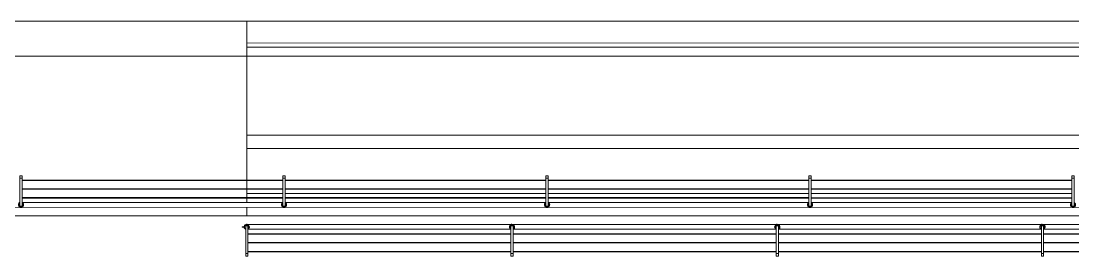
# Model space of a CAD drawing. Header units: metres. Extents: x -55 to 260, y -121 to 64.
# Drawn here: x 17.61 to 29.56, y -101.63 to -98.96 of the extents above; entities that cross this region are included whole.
import ezdxf

# ---------------------------------------------------------------- set-up
doc = ezdxf.new("R2010")
doc.units = ezdxf.units.M
for name, color, linetype, lineweight in [('0-1', 7, 'Continuous', 5), ('46BANQ-1', 253, 'Continuous', 5), ('55BARANDAL-1', 253, 'Continuous', 5), ('70LINEA-1', 254, 'Continuous', 5), ('70LINEA-6', 253, 'Continuous', 5)]:
    doc.layers.add(name, color=color, linetype=linetype, lineweight=lineweight)

# ---------------------------------------------------------------- blocks, each defined once
blk = doc.blocks.new('Railing - Wire Post - Chainlink-V300-A1 _ A700')
at = {"layer": '55BARANDAL-1'}
for p, q in [((-0.331, 0.012), (-0.323, 0.012)), ((-0.331, 0.012), (-0.331, -0.013)), ((-0.323, 0.012), (-0.317, 0.012)), ((-0.317, 0.012), (-0.311, 0.012)), ((-0.311, 0.012), (-0.304, 0.012)), ((-0.304, 0.012), (-0.304, -0.013)), ((0.013, 0.012), (-0.304, 0.012)), ((-0.003, 0.052), (-0.003, 0.03)), ((-0.003, 0.03), (-0.003, 0.052)), ((-0.003, 0.052), (-0.003, 0.03)), ((-0.003, 0.03), (-0.003, 0.052)), ((-0.003, 0.052), (-0.003, 0.03)), ((-0.003, 0.03), (-0.003, 0.052)), ((0.002, 0.052), (-0.003, 0.052)), ((-0.003, 0.052), (-0.003, 0.03)), ((-0.003, 0.03), (-0.003, 0.052)), ((-0.003, 0.052), (-0.003, 0.03)), ((-0.003, 0.03), (-0.003, 0.052)), ((-0.002, 0.052), (0.001, 0.052)), ((-0.002, 0.033), (-0.002, 0.052)), ((-0.002, 0.033), (-0.002, 0.044)), ((0.001, 0.033), (-0.002, 0.033)), ((0.001, 0.052), (0.001, 0.033)), ((0.001, 0.044), (0.001, 0.033)), ((0.002, 0.03), (0.002, 0.052)), ((0.002, 0.052), (0.002, 0.03)), ((0.002, 0.03), (0.002, 0.052)), ((0.002, 0.052), (0.002, 0.03)), ((0.002, 0.03), (0.002, 0.052)), ((0.002, 0.052), (0.002, 0.03)), ((0.002, 0.03), (0.002, 0.052)), ((0.002, 0.052), (0.002, 0.03)), ((0.002, 0.03), (0.002, 0.052)), ((0.002, 0.052), (0.002, 0.03)), ((0.013, -0.013), (0.013, 0.012)), ((-0.331, -0.013), (-0.323, -0.013)), ((-0.323, -0.013), (-0.317, -0.013)), ((-0.317, -0.013), (-0.311, -0.013)), ((-0.311, -0.013), (-0.304, -0.013)), ((0.013, -0.013), (-0.304, -0.013))]:
    blk.add_line(p, q, dxfattribs=at)
for radius, start, end in [(0.0301, 206.3748, 2.2872), (0.0301, 206.3748, 2.2872), (0.0301, 2.2872, 148.7371), (0.0301, 2.2872, 148.7371), (0.0301, 2.2872, 148.7371), (0.0301, 2.2872, 148.7371), (0.0301, 2.2872, 148.7371), (0.0301, 2.2872, 148.7371), (0.0301, 2.2872, 148.7371), (0.0301, 2.2872, 148.7371), (0.0301, 2.2872, 148.7371), (0.0301, 2.2872, 148.7371), (0.0301, 2.2872, 148.7371), (0.0301, 2.2872, 148.7371), (0.0251, 45, 150), (0.0251, 45, 150), (0.0251, 45, 150), (0.0251, 45, 150), (0.0251, 45, 150), (0.0251, 45, 150), (0.0251, 45, 150), (0.0251, 45, 150), (0.0251, 45, 150), (0.0251, 45, 150), (0.0251, 45, 150), (0.0251, 45, 150), (0.0251, 90, 148.3274), (0.0301, 85.2285, 94.7715), (0.0301, 85.2285, 94.7715), (0.0301, 85.2285, 94.7715), (0.0301, 85.2285, 94.7715), (0.0301, 85.2285, 94.7715), (0.0301, 85.2285, 94.7715), (0.0301, 85.2285, 94.7715), (0.0301, 85.2285, 94.7715), (0.0301, 85.2285, 94.7715), (0.0301, 85.2285, 94.7715), (0.0251, 270, 90), (0.0251, 0, 44.9925), (0.0251, 0, 44.9925), (0.0251, 0, 44.9925), (0.0251, 0, 44.9925), (0.0251, 0, 44.9925), (0.0251, 0, 44.9925), (0.0251, 0, 44.9925), (0.0251, 0, 44.9925), (0.0251, 0, 44.9925), (0.0251, 0, 44.9925), (0.0251, 0, 44.9925), (0.0251, 0, 44.9925), (0.0251, 315.0075, 0), (0.0251, 315.0075, 0), (0.0301, 336.8853, 2.2872), (0.0301, 336.8853, 2.2872), (0.0301, 336.8853, 2.2872), (0.0301, 336.8853, 2.2872), (0.0301, 336.8853, 2.2872), (0.0301, 336.8853, 2.2872), (0.0301, 336.8853, 2.2872), (0.0301, 336.8853, 2.2872), (0.0301, 336.8853, 2.2872), (0.0301, 336.8853, 2.2872), (0.0251, 210, 315), (0.0251, 210, 315), (0.0251, 211.6726, 270)]:
    blk.add_arc((0, 0), radius, start, end, dxfattribs=at)
blk = doc.blocks.new('Railing - Wire Post - Chainlink 2-V302-A1 _ A700')
at = {"layer": '55BARANDAL-1'}
for p, q in [((-0.331, 0.012), (-0.323, 0.012)), ((-0.331, 0.012), (-0.331, -0.013)), ((-0.323, 0.012), (-0.317, 0.012)), ((-0.317, 0.012), (-0.311, 0.012)), ((-0.311, 0.012), (-0.304, 0.012)), ((-0.304, 0.012), (-0.304, -0.013)), ((0.013, 0.012), (-0.304, 0.012)), ((0.013, -0.013), (0.013, 0.012)), ((-0.331, -0.013), (-0.323, -0.013)), ((-0.323, -0.013), (-0.317, -0.013)), ((-0.317, -0.013), (-0.311, -0.013)), ((-0.311, -0.013), (-0.304, -0.013)), ((0.013, -0.013), (-0.304, -0.013))]:
    blk.add_line(p, q, dxfattribs=at)
for radius, start, end in [(0.0301, 206.3748, 2.2872), (0.0301, 206.3748, 2.2872), (0.0301, 2.2872, 148.7371), (0.0301, 2.2872, 148.7371), (0.0251, 45, 150), (0.0251, 45, 150), (0.0251, 90, 148.3274), (0.0251, 270, 90), (0.0251, 0, 44.9925), (0.0251, 0, 44.9925), (0.0251, 315.0075, 0), (0.0251, 315.0075, 0), (0.0301, 336.8099, 2.2872), (0.0301, 336.8099, 2.2872), (0.0301, 336.8099, 2.2872), (0.0301, 336.8099, 2.2872), (0.0301, 336.8099, 2.2872), (0.0301, 336.8099, 2.2872), (0.0301, 336.8099, 2.2872), (0.0301, 336.8099, 2.2872), (0.0301, 336.8099, 2.2872), (0.0301, 336.8099, 2.2872), (0.0301, 2.2872, 16.9322), (0.0301, 2.2872, 16.9322), (0.0301, 2.2872, 16.9322), (0.0301, 2.2872, 16.9322), (0.0301, 2.2872, 16.9322), (0.0301, 2.2872, 16.9322), (0.0301, 2.2872, 16.9322), (0.0301, 2.2872, 16.9322), (0.0301, 2.2872, 16.9322), (0.0301, 2.2872, 16.9322), (0.0251, 210, 315), (0.0251, 210, 315), (0.0251, 211.6726, 270)]:
    blk.add_arc((0, 0), radius, start, end, dxfattribs=at)
blk = doc.blocks.new('Railing - Wire Post - Chainlink 2-V303-A1 _ A700')
at = {"layer": '55BARANDAL-1'}
for p, q in [((-0.331, 0.012), (-0.323, 0.012)), ((-0.331, 0.012), (-0.331, -0.013)), ((-0.323, 0.012), (-0.317, 0.012)), ((-0.317, 0.012), (-0.311, 0.012)), ((-0.311, 0.012), (-0.304, 0.012)), ((-0.304, 0.012), (-0.304, -0.013)), ((0.013, 0.012), (-0.304, 0.012)), ((0.013, -0.013), (0.013, 0.012)), ((-0.331, -0.013), (-0.323, -0.013)), ((-0.323, -0.013), (-0.317, -0.013)), ((-0.317, -0.013), (-0.311, -0.013)), ((-0.311, -0.013), (-0.304, -0.013)), ((0.013, -0.013), (-0.304, -0.013))]:
    blk.add_line(p, q, dxfattribs=at)
for radius, start, end in [(0.0301, 206.3748, 2.2872), (0.0301, 206.3748, 2.2872), (0.0301, 2.2872, 148.7371), (0.0301, 2.2872, 148.7371), (0.0251, 45, 150), (0.0251, 45, 150), (0.0251, 90, 148.3274), (0.0251, 270, 90), (0.0251, 0, 44.9925), (0.0251, 0, 44.9925), (0.0251, 315.0075, 0), (0.0251, 315.0075, 0), (0.0301, 336.7344, 2.2872), (0.0301, 336.7344, 2.2872), (0.0301, 336.7344, 2.2872), (0.0301, 336.7344, 2.2872), (0.0301, 336.7344, 2.2872), (0.0301, 336.7344, 2.2872), (0.0301, 336.7344, 2.2872), (0.0301, 336.7344, 2.2872), (0.0301, 336.7344, 2.2872), (0.0301, 336.7344, 2.2872), (0.0301, 2.2872, 16.9322), (0.0301, 2.2872, 16.9322), (0.0301, 2.2872, 16.9322), (0.0301, 2.2872, 16.9322), (0.0301, 2.2872, 16.9322), (0.0301, 2.2872, 16.9322), (0.0301, 2.2872, 16.9322), (0.0301, 2.2872, 16.9322), (0.0301, 2.2872, 16.9322), (0.0301, 2.2872, 16.9322), (0.0251, 210, 315), (0.0251, 210, 315), (0.0251, 211.6726, 270)]:
    blk.add_arc((0, 0), radius, start, end, dxfattribs=at)
blk = doc.blocks.new('Railing - Wire Post - Chainlink 2-V304-A1 _ A700')
at = {"layer": '55BARANDAL-1'}
for p, q in [((-0.331, 0.012), (-0.323, 0.012)), ((-0.331, 0.012), (-0.331, -0.013)), ((-0.323, 0.012), (-0.317, 0.012)), ((-0.317, 0.012), (-0.311, 0.012)), ((-0.311, 0.012), (-0.304, 0.012)), ((-0.304, 0.012), (-0.304, -0.013)), ((0.013, 0.012), (-0.304, 0.012)), ((0.013, -0.013), (0.013, 0.012)), ((-0.331, -0.013), (-0.323, -0.013)), ((-0.323, -0.013), (-0.317, -0.013)), ((-0.317, -0.013), (-0.311, -0.013)), ((-0.311, -0.013), (-0.304, -0.013)), ((0.013, -0.013), (-0.304, -0.013))]:
    blk.add_line(p, q, dxfattribs=at)
for radius, start, end in [(0.0301, 206.3748, 2.2872), (0.0301, 206.3748, 2.2872), (0.0301, 2.2872, 148.7371), (0.0301, 2.2872, 148.7371), (0.0251, 45, 150), (0.0251, 45, 150), (0.0251, 90, 148.3274), (0.0251, 270, 90), (0.0251, 0, 44.9925), (0.0251, 0, 44.9925), (0.0251, 315.0075, 0), (0.0251, 315.0075, 0), (0.0301, 336.659, 2.2872), (0.0301, 336.659, 2.2872), (0.0301, 336.659, 2.2872), (0.0301, 336.659, 2.2872), (0.0301, 336.659, 2.2872), (0.0301, 336.659, 2.2872), (0.0301, 336.659, 2.2872), (0.0301, 336.659, 2.2872), (0.0301, 336.659, 2.2872), (0.0301, 336.659, 2.2872), (0.0301, 2.2872, 16.9322), (0.0301, 2.2872, 16.9322), (0.0301, 2.2872, 16.9322), (0.0301, 2.2872, 16.9322), (0.0301, 2.2872, 16.9322), (0.0301, 2.2872, 16.9322), (0.0301, 2.2872, 16.9322), (0.0301, 2.2872, 16.9322), (0.0301, 2.2872, 16.9322), (0.0301, 2.2872, 16.9322), (0.0251, 210, 315), (0.0251, 210, 315), (0.0251, 211.6726, 270)]:
    blk.add_arc((0, 0), radius, start, end, dxfattribs=at)
blk = doc.blocks.new('Railing - Railing-8511726-A1 _ A700')
at = {"layer": '55BARANDAL-1'}
for p, q in [((240.175, -101.274), (20.175, -101.274)), ((20.175, -101.274), (20.175, -101.278)), ((20.188, -101.329), (23.177, -101.329)), ((23.202, -101.329), (26.19, -101.329)), ((26.215, -101.329), (29.204, -101.329)), ((29.229, -101.329), (32.218, -101.329)), ((23.177, -101.38), (20.188, -101.38)), ((20.188, -101.384), (23.177, -101.384)), ((26.19, -101.38), (23.202, -101.38)), ((23.202, -101.384), (26.19, -101.384)), ((29.204, -101.38), (26.215, -101.38)), ((26.215, -101.384), (29.204, -101.384)), ((32.218, -101.38), (29.229, -101.38)), ((29.229, -101.384), (32.218, -101.384)), ((23.177, -101.48), (20.188, -101.48)), ((20.188, -101.484), (23.177, -101.484)), ((23.177, -101.58), (20.188, -101.58)), ((20.188, -101.584), (23.177, -101.584)), ((26.19, -101.48), (23.202, -101.48)), ((23.202, -101.484), (26.19, -101.484)), ((26.19, -101.58), (23.202, -101.58)), ((23.202, -101.584), (26.19, -101.584)), ((29.204, -101.48), (26.215, -101.48)), ((26.215, -101.484), (29.204, -101.484)), ((29.204, -101.58), (26.215, -101.58)), ((26.215, -101.584), (29.204, -101.584)), ((32.218, -101.48), (29.229, -101.48)), ((29.229, -101.484), (32.218, -101.484)), ((32.218, -101.58), (29.229, -101.58)), ((29.229, -101.584), (32.218, -101.584))]:
    blk.add_line(p, q, dxfattribs=at)
at = {"rotation": 90}
for name, p in [('Railing - Wire Post - Chainlink-V300-A1 _ A700', (20.175, -101.302)), ('Railing - Wire Post - Chainlink 2-V302-A1 _ A700', (23.189, -101.302)), ('Railing - Wire Post - Chainlink 2-V303-A1 _ A700', (26.203, -101.302)), ('Railing - Wire Post - Chainlink 2-V304-A1 _ A700', (29.216, -101.302))]:
    blk.add_blockref(name, p, dxfattribs=at)
blk = doc.blocks.new('Practice Rain Ditch - Practice Rain Ditch-8556337-A1 _ A700')
at = {"layer": '70LINEA-1'}
for p, q in [((20.175, -99.21), (20.175, -99.233)), ((20.175, -99.21), (191.593, -99.212)), ((191.593, -99.227), (20.175, -99.258)), ((20.175, -99.233), (20.175, -99.258)), ((20.175, -99.36), (20.175, -99.258)), ((20.175, -100.26), (20.175, -99.36)), ((191.593, -99.362), (20.175, -99.36)), ((20.175, -100.41), (20.175, -100.26)), ((195.315, -100.262), (20.175, -100.26)), ((195.315, -100.412), (20.175, -100.41))]:
    blk.add_line(p, q, dxfattribs=at)
blk = doc.blocks.new('Railing - Wire Post - Chainlink 2-V351-A1 _ A700')
at = {"layer": '55BARANDAL-1'}
for p, q in [((-0.331, 0.012), (-0.317, 0.012)), ((-0.331, 0.012), (-0.331, -0.013)), ((-0.317, 0.012), (-0.311, 0.012)), ((-0.311, 0.012), (-0.304, 0.012)), ((-0.304, 0.012), (-0.304, -0.013)), ((0.013, 0.012), (-0.304, 0.012)), ((0.013, -0.013), (0.013, 0.012)), ((-0.331, -0.013), (-0.317, -0.013)), ((-0.317, -0.013), (-0.311, -0.013)), ((-0.311, -0.013), (-0.304, -0.013)), ((0.013, -0.013), (-0.304, -0.013))]:
    blk.add_line(p, q, dxfattribs=at)
for radius, start, end in [(0.0301, 206.3748, 2.2872), (0.0301, 206.3748, 2.2872), (0.0301, 2.2872, 148.7371), (0.0301, 2.2872, 148.7371), (0.0251, 0, 150), (0.0251, 0, 150), (0.0251, 210, 0), (0.0251, 210, 0), (0.0251, 90, 148.3274), (0.0251, 270, 90), (0.0301, 335.8213, 2.2872), (0.0301, 335.8213, 2.2872), (0.0301, 335.8213, 2.2872), (0.0301, 335.8213, 2.2872), (0.0301, 335.8213, 2.2872), (0.0301, 335.8213, 2.2872), (0.0301, 335.8213, 2.2872), (0.0301, 335.8213, 2.2872), (0.0301, 335.8213, 2.2872), (0.0301, 335.8213, 2.2872), (0.0301, 2.2872, 16.9322), (0.0301, 2.2872, 16.9322), (0.0301, 2.2872, 16.9322), (0.0301, 2.2872, 16.9322), (0.0301, 2.2872, 16.9322), (0.0301, 2.2872, 16.9322), (0.0301, 2.2872, 16.9322), (0.0301, 2.2872, 16.9322), (0.0301, 2.2872, 16.9322), (0.0301, 2.2872, 16.9322), (0.0251, 211.6726, 270)]:
    blk.add_arc((0, 0), radius, start, end, dxfattribs=at)
blk = doc.blocks.new('Railing - Wire Post - Chainlink 2-V352-A1 _ A700')
at = {"layer": '55BARANDAL-1'}
for p, q in [((-0.331, 0.012), (-0.317, 0.012)), ((-0.331, 0.012), (-0.331, -0.013)), ((-0.317, 0.012), (-0.311, 0.012)), ((-0.311, 0.012), (-0.304, 0.012)), ((-0.304, 0.012), (-0.304, -0.013)), ((0.013, 0.012), (-0.304, 0.012)), ((0.013, -0.013), (0.013, 0.012)), ((-0.331, -0.013), (-0.317, -0.013)), ((-0.317, -0.013), (-0.311, -0.013)), ((-0.311, -0.013), (-0.304, -0.013)), ((0.013, -0.013), (-0.304, -0.013))]:
    blk.add_line(p, q, dxfattribs=at)
for radius, start, end in [(0.0301, 206.3748, 2.2872), (0.0301, 206.3748, 2.2872), (0.0301, 2.2872, 148.7371), (0.0301, 2.2872, 148.7371), (0.0251, 0, 150), (0.0251, 0, 150), (0.0251, 210, 0), (0.0251, 210, 0), (0.0251, 90, 148.3274), (0.0251, 270, 90), (0.0301, 335.7587, 2.2872), (0.0301, 335.7587, 2.2872), (0.0301, 335.7587, 2.2872), (0.0301, 335.7587, 2.2872), (0.0301, 335.7587, 2.2872), (0.0301, 335.7587, 2.2872), (0.0301, 335.7587, 2.2872), (0.0301, 335.7587, 2.2872), (0.0301, 335.7587, 2.2872), (0.0301, 2.2872, 16.9322), (0.0301, 2.2872, 16.9322), (0.0301, 2.2872, 16.9322), (0.0301, 2.2872, 16.9322), (0.0301, 2.2872, 16.9322), (0.0301, 2.2872, 16.9322), (0.0301, 2.2872, 16.9322), (0.0301, 2.2872, 16.9322), (0.0301, 2.2872, 16.9322), (0.0251, 211.6726, 270)]:
    blk.add_arc((0, 0), radius, start, end, dxfattribs=at)
blk = doc.blocks.new('Railing - Wire Post - Chainlink 2-V353-A1 _ A700')
at = {"layer": '55BARANDAL-1'}
for p, q in [((-0.331, 0.012), (-0.317, 0.012)), ((-0.331, 0.012), (-0.331, -0.013)), ((-0.317, 0.012), (-0.311, 0.012)), ((-0.311, 0.012), (-0.304, 0.012)), ((-0.304, 0.012), (-0.304, -0.013)), ((0.013, 0.012), (-0.304, 0.012)), ((0.013, -0.013), (0.013, 0.012)), ((-0.331, -0.013), (-0.317, -0.013)), ((-0.317, -0.013), (-0.311, -0.013)), ((-0.311, -0.013), (-0.304, -0.013)), ((0.013, -0.013), (-0.304, -0.013))]:
    blk.add_line(p, q, dxfattribs=at)
for radius, start, end in [(0.0301, 206.3748, 2.2872), (0.0301, 206.3748, 2.2872), (0.0301, 2.2872, 148.7371), (0.0301, 2.2872, 148.7371), (0.0251, 0, 150), (0.0251, 0, 150), (0.0251, 210, 0), (0.0251, 210, 0), (0.0251, 90, 148.3274), (0.0251, 270, 90), (0.0301, 335.6961, 2.2872), (0.0301, 335.6961, 2.2872), (0.0301, 335.6961, 2.2872), (0.0301, 335.6961, 2.2872), (0.0301, 335.6961, 2.2872), (0.0301, 335.6961, 2.2872), (0.0301, 335.6961, 2.2872), (0.0301, 335.6961, 2.2872), (0.0301, 335.6961, 2.2872), (0.0301, 2.2872, 16.9322), (0.0301, 2.2872, 16.9322), (0.0301, 2.2872, 16.9322), (0.0301, 2.2872, 16.9322), (0.0301, 2.2872, 16.9322), (0.0301, 2.2872, 16.9322), (0.0301, 2.2872, 16.9322), (0.0301, 2.2872, 16.9322), (0.0301, 2.2872, 16.9322), (0.0251, 211.6726, 270)]:
    blk.add_arc((0, 0), radius, start, end, dxfattribs=at)
blk = doc.blocks.new('Railing - Wire Post - Chainlink 2-V354-A1 _ A700')
at = {"layer": '55BARANDAL-1'}
for p, q in [((-0.331, 0.012), (-0.317, 0.012)), ((-0.331, 0.012), (-0.331, -0.013)), ((-0.317, 0.012), (-0.311, 0.012)), ((-0.311, 0.012), (-0.304, 0.012)), ((-0.304, 0.012), (-0.304, -0.013)), ((0.013, 0.012), (-0.304, 0.012)), ((0.013, -0.013), (0.013, 0.012)), ((-0.331, -0.013), (-0.317, -0.013)), ((-0.317, -0.013), (-0.311, -0.013)), ((-0.311, -0.013), (-0.304, -0.013)), ((0.013, -0.013), (-0.304, -0.013))]:
    blk.add_line(p, q, dxfattribs=at)
for radius, start, end in [(0.0301, 206.3748, 2.2872), (0.0301, 206.3748, 2.2872), (0.0301, 2.2872, 148.7371), (0.0301, 2.2872, 148.7371), (0.0251, 0, 150), (0.0251, 0, 150), (0.0251, 210, 0), (0.0251, 210, 0), (0.0251, 90, 148.3274), (0.0251, 270, 90), (0.0301, 335.6335, 2.2872), (0.0301, 335.6335, 2.2872), (0.0301, 335.6335, 2.2872), (0.0301, 335.6335, 2.2872), (0.0301, 335.6335, 2.2872), (0.0301, 335.6335, 2.2872), (0.0301, 335.6335, 2.2872), (0.0301, 335.6335, 2.2872), (0.0301, 335.6335, 2.2872), (0.0301, 2.2872, 16.9322), (0.0301, 2.2872, 16.9322), (0.0301, 2.2872, 16.9322), (0.0301, 2.2872, 16.9322), (0.0301, 2.2872, 16.9322), (0.0301, 2.2872, 16.9322), (0.0301, 2.2872, 16.9322), (0.0301, 2.2872, 16.9322), (0.0301, 2.2872, 16.9322), (0.0251, 211.6726, 270)]:
    blk.add_arc((0, 0), radius, start, end, dxfattribs=at)
blk = doc.blocks.new('Railing - Wire Post - Chainlink 2-V355-A1 _ A700')
at = {"layer": '55BARANDAL-1'}
for p, q in [((-0.331, 0.012), (-0.317, 0.012)), ((-0.331, 0.012), (-0.331, -0.013)), ((-0.317, 0.012), (-0.311, 0.012)), ((-0.311, 0.012), (-0.304, 0.012)), ((-0.304, 0.012), (-0.304, -0.013)), ((0.013, 0.012), (-0.304, 0.012)), ((0.013, -0.013), (0.013, 0.012)), ((-0.331, -0.013), (-0.317, -0.013)), ((-0.317, -0.013), (-0.311, -0.013)), ((-0.311, -0.013), (-0.304, -0.013)), ((0.013, -0.013), (-0.304, -0.013))]:
    blk.add_line(p, q, dxfattribs=at)
for radius, start, end in [(0.0301, 206.3748, 2.2872), (0.0301, 206.3748, 2.2872), (0.0301, 2.2872, 148.7371), (0.0301, 2.2872, 148.7371), (0.0251, 0, 150), (0.0251, 0, 150), (0.0251, 210, 0), (0.0251, 210, 0), (0.0251, 90, 148.3274), (0.0251, 270, 90), (0.0301, 335.5709, 2.2872), (0.0301, 335.5709, 2.2872), (0.0301, 335.5709, 2.2872), (0.0301, 335.5709, 2.2872), (0.0301, 335.5709, 2.2872), (0.0301, 335.5709, 2.2872), (0.0301, 335.5709, 2.2872), (0.0301, 335.5709, 2.2872), (0.0301, 335.5709, 2.2872), (0.0301, 2.2872, 16.9322), (0.0301, 2.2872, 16.9322), (0.0301, 2.2872, 16.9322), (0.0301, 2.2872, 16.9322), (0.0301, 2.2872, 16.9322), (0.0301, 2.2872, 16.9322), (0.0301, 2.2872, 16.9322), (0.0301, 2.2872, 16.9322), (0.0301, 2.2872, 16.9322), (0.0251, 211.6726, 270)]:
    blk.add_arc((0, 0), radius, start, end, dxfattribs=at)
blk = doc.blocks.new('Railing - Railing-8574736-A1 _ A700')
at = {"layer": '55BARANDAL-1'}
for p, q in [((20.586, -100.769), (17.623, -100.769)), ((17.623, -100.773), (20.586, -100.773)), ((20.586, -100.869), (17.623, -100.869)), ((17.623, -100.873), (20.586, -100.873)), ((23.574, -100.769), (20.611, -100.769)), ((20.611, -100.773), (23.574, -100.773)), ((23.574, -100.869), (20.611, -100.869)), ((20.611, -100.873), (23.574, -100.873)), ((26.562, -100.769), (23.599, -100.769)), ((23.599, -100.773), (26.562, -100.773)), ((26.562, -100.869), (23.599, -100.869)), ((23.599, -100.873), (26.562, -100.873)), ((29.55, -100.77), (26.587, -100.769)), ((26.587, -100.773), (29.55, -100.774)), ((29.55, -100.87), (26.587, -100.869)), ((26.587, -100.873), (29.55, -100.874)), ((20.586, -100.969), (17.623, -100.969)), ((17.623, -100.973), (20.586, -100.973)), ((23.574, -100.969), (20.611, -100.969)), ((20.611, -100.973), (23.574, -100.973)), ((26.562, -100.969), (23.599, -100.969)), ((23.599, -100.973), (26.562, -100.973)), ((29.55, -100.97), (26.587, -100.969)), ((26.587, -100.973), (29.55, -100.974)), ((-33.162, -101.076), (229.742, -101.091)), ((20.586, -101.024), (17.623, -101.023)), ((23.574, -101.024), (20.611, -101.024)), ((26.562, -101.024), (23.599, -101.024)), ((29.55, -101.024), (26.587, -101.024))]:
    blk.add_line(p, q, dxfattribs=at)
at = {"extrusion": (0, 0, -1), "zscale": -1, "rotation": 270.0033261339385}
for name, p in [('Railing - Wire Post - Chainlink 2-V351-A1 _ A700', (-17.61, -101.051)), ('Railing - Wire Post - Chainlink 2-V352-A1 _ A700', (-20.598, -101.051)), ('Railing - Wire Post - Chainlink 2-V353-A1 _ A700', (-23.587, -101.051)), ('Railing - Wire Post - Chainlink 2-V354-A1 _ A700', (-26.575, -101.051)), ('Railing - Wire Post - Chainlink 2-V355-A1 _ A700', (-29.563, -101.052))]:
    blk.add_blockref(name, p, dxfattribs=at)
blk = doc.blocks.new('22011_AR_rvt-1-A1 _ A700')
at = {"layer": '46BANQ-1'}
for p, q in [((20.175, -98.96), (10.172, -98.96)), ((30.172, -98.96), (20.175, -98.96)), ((-25.692, -99.36), (20.175, -99.36)), ((20.175, -99.36), (20.175, -100.41)), ((20.185, -101.174), (-32.861, -101.171))]:
    blk.add_line(p, q, dxfattribs=at)
at = {"layer": '70LINEA-1'}
for p, q in [((20.175, -98.96), (191.589, -98.96)), ((20.175, -99.36), (20.175, -98.96)), ((20.175, -100.92), (20.175, -100.41)), ((20.175, -100.41), (21.988, -100.41)), ((20.175, -100.92), (20.586, -100.92)), ((20.175, -101.025), (20.175, -100.92)), ((20.611, -100.92), (23.574, -100.92)), ((23.599, -100.92), (26.562, -100.92)), ((26.587, -100.92), (29.55, -100.921)), ((20.175, -101.174), (20.175, -101.077)), ((195.535, -101.184), (20.175, -101.174))]:
    blk.add_line(p, q, dxfattribs=at)
at = {"layer": '55BARANDAL-1'}
for name in ['Railing - Railing-8574736-A1 _ A700', 'Railing - Railing-8511726-A1 _ A700']:
    blk.add_blockref(name, (0, 0), dxfattribs=at)
at = {"layer": '70LINEA-6'}
blk.add_blockref('Practice Rain Ditch - Practice Rain Ditch-8556337-A1 _ A700', (0, 0), dxfattribs=at)
blk = doc.blocks.new('Railing - Wire Post - Chainlink-V671-A1 _ A700')
at = {"layer": '55BARANDAL-1'}
for p, q in [((-0.331, 0.012), (-0.317, 0.012)), ((-0.331, 0.012), (-0.331, -0.013)), ((-0.317, 0.012), (-0.311, 0.012)), ((-0.311, 0.012), (-0.304, 0.012)), ((-0.304, 0.012), (-0.304, -0.013)), ((0.013, 0.012), (-0.304, 0.012)), ((-0.003, 0.052), (-0.003, 0.03)), ((-0.003, 0.03), (-0.003, 0.052)), ((-0.003, 0.052), (-0.003, 0.03)), ((-0.003, 0.03), (-0.003, 0.052)), ((-0.003, 0.052), (-0.003, 0.03)), ((-0.003, 0.03), (-0.003, 0.052)), ((0.002, 0.052), (-0.003, 0.052)), ((-0.003, 0.052), (-0.003, 0.03)), ((-0.003, 0.03), (-0.003, 0.052)), ((-0.003, 0.052), (-0.003, 0.03)), ((-0.003, 0.03), (-0.003, 0.052)), ((-0.002, 0.052), (0.001, 0.052)), ((-0.002, 0.033), (-0.002, 0.052)), ((-0.002, 0.033), (-0.002, 0.044)), ((0.001, 0.033), (-0.002, 0.033)), ((0.001, 0.052), (0.001, 0.033)), ((0.001, 0.044), (0.001, 0.033)), ((0.002, 0.03), (0.002, 0.052)), ((0.002, 0.052), (0.002, 0.03)), ((0.002, 0.03), (0.002, 0.052)), ((0.002, 0.052), (0.002, 0.03)), ((0.002, 0.03), (0.002, 0.052)), ((0.002, 0.052), (0.002, 0.03)), ((0.002, 0.03), (0.002, 0.052)), ((0.002, 0.052), (0.002, 0.03)), ((0.002, 0.03), (0.002, 0.052)), ((0.002, 0.052), (0.002, 0.03)), ((0.013, -0.013), (0.013, 0.012)), ((-0.331, -0.013), (-0.317, -0.013)), ((-0.317, -0.013), (-0.311, -0.013)), ((-0.311, -0.013), (-0.304, -0.013)), ((0.013, -0.013), (-0.304, -0.013))]:
    blk.add_line(p, q, dxfattribs=at)
for radius, start, end in [(0.0301, 206.3748, 2.2872), (0.0301, 206.3748, 2.2872), (0.0301, 2.2872, 148.7371), (0.0301, 2.2872, 148.7371), (0.0301, 2.2872, 148.7371), (0.0301, 2.2872, 148.7371), (0.0301, 2.2872, 148.7371), (0.0301, 2.2872, 148.7371), (0.0301, 2.2872, 148.7371), (0.0301, 2.2872, 148.7371), (0.0301, 2.2872, 148.7371), (0.0301, 2.2872, 148.7371), (0.0301, 2.2872, 148.7371), (0.0301, 2.2872, 148.7371), (0.0251, 45, 150), (0.0251, 45, 150), (0.0251, 45, 150), (0.0251, 45, 150), (0.0251, 45, 150), (0.0251, 45, 150), (0.0251, 45, 150), (0.0251, 45, 150), (0.0251, 45, 150), (0.0251, 45, 150), (0.0251, 45, 150), (0.0251, 45, 150), (0.0251, 90, 148.3274), (0.0301, 85.2285, 94.7715), (0.0301, 85.2285, 94.7715), (0.0301, 85.2285, 94.7715), (0.0301, 85.2285, 94.7715), (0.0301, 85.2285, 94.7715), (0.0301, 85.2285, 94.7715), (0.0301, 85.2285, 94.7715), (0.0301, 85.2285, 94.7715), (0.0301, 85.2285, 94.7715), (0.0301, 85.2285, 94.7715), (0.0251, 270, 90), (0.0251, 0, 44.9925), (0.0251, 0, 44.9925), (0.0251, 0, 44.9925), (0.0251, 0, 44.9925), (0.0251, 0, 44.9925), (0.0251, 0, 44.9925), (0.0251, 0, 44.9925), (0.0251, 0, 44.9925), (0.0251, 0, 44.9925), (0.0251, 0, 44.9925), (0.0251, 0, 44.9925), (0.0251, 0, 44.9925), (0.0251, 315.0075, 0), (0.0251, 315.0075, 0), (0.0301, 336.8853, 2.2872), (0.0301, 336.8853, 2.2872), (0.0301, 336.8853, 2.2872), (0.0301, 336.8853, 2.2872), (0.0301, 336.8853, 2.2872), (0.0301, 336.8853, 2.2872), (0.0301, 336.8853, 2.2872), (0.0301, 336.8853, 2.2872), (0.0301, 336.8853, 2.2872), (0.0301, 336.8853, 2.2872), (0.0251, 210, 315), (0.0251, 210, 315), (0.0251, 211.6726, 270)]:
    blk.add_arc((0, 0), radius, start, end, dxfattribs=at)
blk = doc.blocks.new('Railing - Wire Post - Chainlink 2-V673-A1 _ A700')
at = {"layer": '55BARANDAL-1'}
for p, q in [((-0.331, 0.012), (-0.317, 0.012)), ((-0.331, 0.012), (-0.331, -0.013)), ((-0.317, 0.012), (-0.311, 0.012)), ((-0.311, 0.012), (-0.304, 0.012)), ((-0.304, 0.012), (-0.304, -0.013)), ((0.013, 0.012), (-0.304, 0.012)), ((0.013, -0.013), (0.013, 0.012)), ((-0.331, -0.013), (-0.317, -0.013)), ((-0.317, -0.013), (-0.311, -0.013)), ((-0.311, -0.013), (-0.304, -0.013)), ((0.013, -0.013), (-0.304, -0.013))]:
    blk.add_line(p, q, dxfattribs=at)
for radius, start, end in [(0.0301, 206.3748, 2.2872), (0.0301, 206.3748, 2.2872), (0.0301, 2.2872, 148.7371), (0.0301, 2.2872, 148.7371), (0.0251, 45, 150), (0.0251, 45, 150), (0.0251, 90, 148.3274), (0.0251, 270, 90), (0.0251, 0, 44.9925), (0.0251, 0, 44.9925), (0.0251, 315.0075, 0), (0.0251, 315.0075, 0), (0.0301, 336.8099, 2.2872), (0.0301, 336.8099, 2.2872), (0.0301, 336.8099, 2.2872), (0.0301, 336.8099, 2.2872), (0.0301, 336.8099, 2.2872), (0.0301, 336.8099, 2.2872), (0.0301, 336.8099, 2.2872), (0.0301, 336.8099, 2.2872), (0.0301, 336.8099, 2.2872), (0.0301, 336.8099, 2.2872), (0.0301, 2.2872, 16.9322), (0.0301, 2.2872, 16.9322), (0.0301, 2.2872, 16.9322), (0.0301, 2.2872, 16.9322), (0.0301, 2.2872, 16.9322), (0.0301, 2.2872, 16.9322), (0.0301, 2.2872, 16.9322), (0.0301, 2.2872, 16.9322), (0.0301, 2.2872, 16.9322), (0.0301, 2.2872, 16.9322), (0.0251, 210, 315), (0.0251, 210, 315), (0.0251, 211.6726, 270)]:
    blk.add_arc((0, 0), radius, start, end, dxfattribs=at)
blk = doc.blocks.new('Railing - Wire Post - Chainlink 2-V674-A1 _ A700')
at = {"layer": '55BARANDAL-1'}
for p, q in [((-0.331, 0.012), (-0.317, 0.012)), ((-0.331, 0.012), (-0.331, -0.013)), ((-0.317, 0.012), (-0.311, 0.012)), ((-0.311, 0.012), (-0.304, 0.012)), ((-0.304, 0.012), (-0.304, -0.013)), ((0.013, 0.012), (-0.304, 0.012)), ((0.013, -0.013), (0.013, 0.012)), ((-0.331, -0.013), (-0.317, -0.013)), ((-0.317, -0.013), (-0.311, -0.013)), ((-0.311, -0.013), (-0.304, -0.013)), ((0.013, -0.013), (-0.304, -0.013))]:
    blk.add_line(p, q, dxfattribs=at)
for radius, start, end in [(0.0301, 206.3748, 2.2872), (0.0301, 206.3748, 2.2872), (0.0301, 2.2872, 148.7371), (0.0301, 2.2872, 148.7371), (0.0251, 45, 150), (0.0251, 45, 150), (0.0251, 90, 148.3274), (0.0251, 270, 90), (0.0251, 0, 44.9925), (0.0251, 0, 44.9925), (0.0251, 315.0075, 0), (0.0251, 315.0075, 0), (0.0301, 336.7344, 2.2872), (0.0301, 336.7344, 2.2872), (0.0301, 336.7344, 2.2872), (0.0301, 336.7344, 2.2872), (0.0301, 336.7344, 2.2872), (0.0301, 336.7344, 2.2872), (0.0301, 336.7344, 2.2872), (0.0301, 336.7344, 2.2872), (0.0301, 336.7344, 2.2872), (0.0301, 336.7344, 2.2872), (0.0301, 2.2872, 16.9322), (0.0301, 2.2872, 16.9322), (0.0301, 2.2872, 16.9322), (0.0301, 2.2872, 16.9322), (0.0301, 2.2872, 16.9322), (0.0301, 2.2872, 16.9322), (0.0301, 2.2872, 16.9322), (0.0301, 2.2872, 16.9322), (0.0301, 2.2872, 16.9322), (0.0301, 2.2872, 16.9322), (0.0251, 210, 315), (0.0251, 210, 315), (0.0251, 211.6726, 270)]:
    blk.add_arc((0, 0), radius, start, end, dxfattribs=at)
blk = doc.blocks.new('Railing - Wire Post - Chainlink 2-V675-A1 _ A700')
at = {"layer": '55BARANDAL-1'}
for p, q in [((-0.331, 0.012), (-0.317, 0.012)), ((-0.331, 0.012), (-0.331, -0.013)), ((-0.317, 0.012), (-0.311, 0.012)), ((-0.311, 0.012), (-0.304, 0.012)), ((-0.304, 0.012), (-0.304, -0.013)), ((0.013, 0.012), (-0.304, 0.012)), ((0.013, -0.013), (0.013, 0.012)), ((-0.331, -0.013), (-0.317, -0.013)), ((-0.317, -0.013), (-0.311, -0.013)), ((-0.311, -0.013), (-0.304, -0.013)), ((0.013, -0.013), (-0.304, -0.013))]:
    blk.add_line(p, q, dxfattribs=at)
for radius, start, end in [(0.0301, 206.3748, 2.2872), (0.0301, 206.3748, 2.2872), (0.0301, 2.2872, 148.7371), (0.0301, 2.2872, 148.7371), (0.0251, 45, 150), (0.0251, 45, 150), (0.0251, 90, 148.3274), (0.0251, 270, 90), (0.0251, 0, 44.9925), (0.0251, 0, 44.9925), (0.0251, 315.0075, 0), (0.0251, 315.0075, 0), (0.0301, 336.659, 2.2872), (0.0301, 336.659, 2.2872), (0.0301, 336.659, 2.2872), (0.0301, 336.659, 2.2872), (0.0301, 336.659, 2.2872), (0.0301, 336.659, 2.2872), (0.0301, 336.659, 2.2872), (0.0301, 336.659, 2.2872), (0.0301, 336.659, 2.2872), (0.0301, 336.659, 2.2872), (0.0301, 2.2872, 16.9322), (0.0301, 2.2872, 16.9322), (0.0301, 2.2872, 16.9322), (0.0301, 2.2872, 16.9322), (0.0301, 2.2872, 16.9322), (0.0301, 2.2872, 16.9322), (0.0301, 2.2872, 16.9322), (0.0301, 2.2872, 16.9322), (0.0301, 2.2872, 16.9322), (0.0301, 2.2872, 16.9322), (0.0251, 210, 315), (0.0251, 210, 315), (0.0251, 211.6726, 270)]:
    blk.add_arc((0, 0), radius, start, end, dxfattribs=at)
blk = doc.blocks.new('Railing - Railing-V701-A1 _ A700')
at = {"layer": '55BARANDAL-1'}
for p, q in [((240.175, -101.274), (20.175, -101.274)), ((20.175, -101.274), (20.175, -101.278)), ((20.188, -101.329), (23.177, -101.329)), ((23.202, -101.329), (26.19, -101.329)), ((26.215, -101.329), (29.204, -101.329)), ((29.229, -101.329), (32.218, -101.329)), ((23.177, -101.38), (20.188, -101.38)), ((20.188, -101.384), (23.177, -101.384)), ((26.19, -101.38), (23.202, -101.38)), ((23.202, -101.384), (26.19, -101.384)), ((29.204, -101.38), (26.215, -101.38)), ((26.215, -101.384), (29.204, -101.384)), ((32.218, -101.38), (29.229, -101.38)), ((29.229, -101.384), (32.218, -101.384)), ((23.177, -101.48), (20.188, -101.48)), ((20.188, -101.484), (23.177, -101.484)), ((23.177, -101.58), (20.188, -101.58)), ((20.188, -101.584), (23.177, -101.584)), ((26.19, -101.48), (23.202, -101.48)), ((23.202, -101.484), (26.19, -101.484)), ((26.19, -101.58), (23.202, -101.58)), ((23.202, -101.584), (26.19, -101.584)), ((29.204, -101.48), (26.215, -101.48)), ((26.215, -101.484), (29.204, -101.484)), ((29.204, -101.58), (26.215, -101.58)), ((26.215, -101.584), (29.204, -101.584)), ((32.218, -101.48), (29.229, -101.48)), ((29.229, -101.484), (32.218, -101.484)), ((32.218, -101.58), (29.229, -101.58)), ((29.229, -101.584), (32.218, -101.584))]:
    blk.add_line(p, q, dxfattribs=at)
at = {"rotation": 90}
for name, p in [('Railing - Wire Post - Chainlink-V671-A1 _ A700', (20.175, -101.302)), ('Railing - Wire Post - Chainlink 2-V673-A1 _ A700', (23.189, -101.302)), ('Railing - Wire Post - Chainlink 2-V674-A1 _ A700', (26.203, -101.302)), ('Railing - Wire Post - Chainlink 2-V675-A1 _ A700', (29.216, -101.302))]:
    blk.add_blockref(name, p, dxfattribs=at)
blk = doc.blocks.new('Practice Rain Ditch - Practice Rain Ditch-V706-A1 _ A700')
at = {"layer": '70LINEA-1'}
for p, q in [((20.175, -99.21), (20.175, -99.233)), ((20.175, -99.21), (191.593, -99.212)), ((191.593, -99.227), (20.175, -99.258)), ((20.175, -99.233), (20.175, -99.258)), ((20.175, -99.36), (20.175, -99.258)), ((20.175, -100.26), (20.175, -99.36)), ((191.593, -99.362), (20.175, -99.36)), ((20.175, -100.41), (20.175, -100.26)), ((195.315, -100.262), (20.175, -100.26)), ((195.315, -100.412), (20.175, -100.41))]:
    blk.add_line(p, q, dxfattribs=at)
blk = doc.blocks.new('Railing - Wire Post - Chainlink 2-V725-A1 _ A700')
at = {"layer": '55BARANDAL-1'}
for p, q in [((-0.331, 0.012), (-0.323, 0.012)), ((-0.331, 0.012), (-0.331, -0.013)), ((-0.323, 0.012), (-0.317, 0.012)), ((-0.317, 0.012), (-0.311, 0.012)), ((-0.311, 0.012), (-0.304, 0.012)), ((-0.304, 0.012), (-0.304, -0.013)), ((0.013, 0.012), (-0.304, 0.012)), ((0.013, -0.013), (0.013, 0.012)), ((-0.331, -0.013), (-0.323, -0.013)), ((-0.323, -0.013), (-0.317, -0.013)), ((-0.317, -0.013), (-0.311, -0.013)), ((-0.311, -0.013), (-0.304, -0.013)), ((0.013, -0.013), (-0.304, -0.013))]:
    blk.add_line(p, q, dxfattribs=at)
for radius, start, end in [(0.0301, 206.3748, 2.2872), (0.0301, 206.3748, 2.2872), (0.0301, 2.2872, 148.7371), (0.0301, 2.2872, 148.7371), (0.0251, 0, 150), (0.0251, 0, 150), (0.0251, 210, 0), (0.0251, 210, 0), (0.0251, 90, 148.3274), (0.0251, 270, 90), (0.0301, 335.8213, 2.2872), (0.0301, 335.8213, 2.2872), (0.0301, 335.8213, 2.2872), (0.0301, 335.8213, 2.2872), (0.0301, 335.8213, 2.2872), (0.0301, 335.8213, 2.2872), (0.0301, 335.8213, 2.2872), (0.0301, 335.8213, 2.2872), (0.0301, 335.8213, 2.2872), (0.0301, 335.8213, 2.2872), (0.0301, 2.2872, 16.9322), (0.0301, 2.2872, 16.9322), (0.0301, 2.2872, 16.9322), (0.0301, 2.2872, 16.9322), (0.0301, 2.2872, 16.9322), (0.0301, 2.2872, 16.9322), (0.0301, 2.2872, 16.9322), (0.0301, 2.2872, 16.9322), (0.0301, 2.2872, 16.9322), (0.0301, 2.2872, 16.9322), (0.0251, 211.6726, 270)]:
    blk.add_arc((0, 0), radius, start, end, dxfattribs=at)
blk = doc.blocks.new('Railing - Wire Post - Chainlink 2-V726-A1 _ A700')
at = {"layer": '55BARANDAL-1'}
for p, q in [((-0.331, 0.012), (-0.323, 0.012)), ((-0.331, 0.012), (-0.331, -0.013)), ((-0.323, 0.012), (-0.317, 0.012)), ((-0.317, 0.012), (-0.311, 0.012)), ((-0.311, 0.012), (-0.304, 0.012)), ((-0.304, 0.012), (-0.304, -0.013)), ((0.013, 0.012), (-0.304, 0.012)), ((0.013, -0.013), (0.013, 0.012)), ((-0.331, -0.013), (-0.323, -0.013)), ((-0.323, -0.013), (-0.317, -0.013)), ((-0.317, -0.013), (-0.311, -0.013)), ((-0.311, -0.013), (-0.304, -0.013)), ((0.013, -0.013), (-0.304, -0.013))]:
    blk.add_line(p, q, dxfattribs=at)
for radius, start, end in [(0.0301, 206.3748, 2.2872), (0.0301, 206.3748, 2.2872), (0.0301, 2.2872, 148.7371), (0.0301, 2.2872, 148.7371), (0.0251, 0, 150), (0.0251, 0, 150), (0.0251, 210, 0), (0.0251, 210, 0), (0.0251, 90, 148.3274), (0.0251, 270, 90), (0.0301, 335.7587, 2.2872), (0.0301, 335.7587, 2.2872), (0.0301, 335.7587, 2.2872), (0.0301, 335.7587, 2.2872), (0.0301, 335.7587, 2.2872), (0.0301, 335.7587, 2.2872), (0.0301, 335.7587, 2.2872), (0.0301, 335.7587, 2.2872), (0.0301, 335.7587, 2.2872), (0.0301, 2.2872, 16.9322), (0.0301, 2.2872, 16.9322), (0.0301, 2.2872, 16.9322), (0.0301, 2.2872, 16.9322), (0.0301, 2.2872, 16.9322), (0.0301, 2.2872, 16.9322), (0.0301, 2.2872, 16.9322), (0.0301, 2.2872, 16.9322), (0.0301, 2.2872, 16.9322), (0.0251, 211.6726, 270)]:
    blk.add_arc((0, 0), radius, start, end, dxfattribs=at)
blk = doc.blocks.new('Railing - Wire Post - Chainlink 2-V727-A1 _ A700')
at = {"layer": '55BARANDAL-1'}
for p, q in [((-0.331, 0.012), (-0.323, 0.012)), ((-0.331, 0.012), (-0.331, -0.013)), ((-0.323, 0.012), (-0.317, 0.012)), ((-0.317, 0.012), (-0.311, 0.012)), ((-0.311, 0.012), (-0.304, 0.012)), ((-0.304, 0.012), (-0.304, -0.013)), ((0.013, 0.012), (-0.304, 0.012)), ((0.013, -0.013), (0.013, 0.012)), ((-0.331, -0.013), (-0.323, -0.013)), ((-0.323, -0.013), (-0.317, -0.013)), ((-0.317, -0.013), (-0.311, -0.013)), ((-0.311, -0.013), (-0.304, -0.013)), ((0.013, -0.013), (-0.304, -0.013))]:
    blk.add_line(p, q, dxfattribs=at)
for radius, start, end in [(0.0301, 206.3748, 2.2872), (0.0301, 206.3748, 2.2872), (0.0301, 2.2872, 148.7371), (0.0301, 2.2872, 148.7371), (0.0251, 0, 150), (0.0251, 0, 150), (0.0251, 210, 0), (0.0251, 210, 0), (0.0251, 90, 148.3274), (0.0251, 270, 90), (0.0301, 335.6961, 2.2872), (0.0301, 335.6961, 2.2872), (0.0301, 335.6961, 2.2872), (0.0301, 335.6961, 2.2872), (0.0301, 335.6961, 2.2872), (0.0301, 335.6961, 2.2872), (0.0301, 335.6961, 2.2872), (0.0301, 335.6961, 2.2872), (0.0301, 335.6961, 2.2872), (0.0301, 2.2872, 16.9322), (0.0301, 2.2872, 16.9322), (0.0301, 2.2872, 16.9322), (0.0301, 2.2872, 16.9322), (0.0301, 2.2872, 16.9322), (0.0301, 2.2872, 16.9322), (0.0301, 2.2872, 16.9322), (0.0301, 2.2872, 16.9322), (0.0301, 2.2872, 16.9322), (0.0251, 211.6726, 270)]:
    blk.add_arc((0, 0), radius, start, end, dxfattribs=at)
blk = doc.blocks.new('Railing - Wire Post - Chainlink 2-V728-A1 _ A700')
at = {"layer": '55BARANDAL-1'}
for p, q in [((-0.331, 0.012), (-0.323, 0.012)), ((-0.331, 0.012), (-0.331, -0.013)), ((-0.323, 0.012), (-0.317, 0.012)), ((-0.317, 0.012), (-0.311, 0.012)), ((-0.311, 0.012), (-0.304, 0.012)), ((-0.304, 0.012), (-0.304, -0.013)), ((0.013, 0.012), (-0.304, 0.012)), ((0.013, -0.013), (0.013, 0.012)), ((-0.331, -0.013), (-0.323, -0.013)), ((-0.323, -0.013), (-0.317, -0.013)), ((-0.317, -0.013), (-0.311, -0.013)), ((-0.311, -0.013), (-0.304, -0.013)), ((0.013, -0.013), (-0.304, -0.013))]:
    blk.add_line(p, q, dxfattribs=at)
for radius, start, end in [(0.0301, 206.3748, 2.2872), (0.0301, 206.3748, 2.2872), (0.0301, 2.2872, 148.7371), (0.0301, 2.2872, 148.7371), (0.0251, 0, 150), (0.0251, 0, 150), (0.0251, 210, 0), (0.0251, 210, 0), (0.0251, 90, 148.3274), (0.0251, 270, 90), (0.0301, 335.6335, 2.2872), (0.0301, 335.6335, 2.2872), (0.0301, 335.6335, 2.2872), (0.0301, 335.6335, 2.2872), (0.0301, 335.6335, 2.2872), (0.0301, 335.6335, 2.2872), (0.0301, 335.6335, 2.2872), (0.0301, 335.6335, 2.2872), (0.0301, 335.6335, 2.2872), (0.0301, 2.2872, 16.9322), (0.0301, 2.2872, 16.9322), (0.0301, 2.2872, 16.9322), (0.0301, 2.2872, 16.9322), (0.0301, 2.2872, 16.9322), (0.0301, 2.2872, 16.9322), (0.0301, 2.2872, 16.9322), (0.0301, 2.2872, 16.9322), (0.0301, 2.2872, 16.9322), (0.0251, 211.6726, 270)]:
    blk.add_arc((0, 0), radius, start, end, dxfattribs=at)
blk = doc.blocks.new('Railing - Wire Post - Chainlink 2-V729-A1 _ A700')
at = {"layer": '55BARANDAL-1'}
for p, q in [((-0.331, 0.012), (-0.323, 0.012)), ((-0.331, 0.012), (-0.331, -0.013)), ((-0.323, 0.012), (-0.317, 0.012)), ((-0.317, 0.012), (-0.311, 0.012)), ((-0.311, 0.012), (-0.304, 0.012)), ((-0.304, 0.012), (-0.304, -0.013)), ((0.013, 0.012), (-0.304, 0.012)), ((0.013, -0.013), (0.013, 0.012)), ((-0.331, -0.013), (-0.323, -0.013)), ((-0.323, -0.013), (-0.317, -0.013)), ((-0.317, -0.013), (-0.311, -0.013)), ((-0.311, -0.013), (-0.304, -0.013)), ((0.013, -0.013), (-0.304, -0.013))]:
    blk.add_line(p, q, dxfattribs=at)
for radius, start, end in [(0.0301, 206.3748, 2.2872), (0.0301, 206.3748, 2.2872), (0.0301, 2.2872, 148.7371), (0.0301, 2.2872, 148.7371), (0.0251, 0, 150), (0.0251, 0, 150), (0.0251, 210, 0), (0.0251, 210, 0), (0.0251, 90, 148.3274), (0.0251, 270, 90), (0.0301, 335.5709, 2.2872), (0.0301, 335.5709, 2.2872), (0.0301, 335.5709, 2.2872), (0.0301, 335.5709, 2.2872), (0.0301, 335.5709, 2.2872), (0.0301, 335.5709, 2.2872), (0.0301, 335.5709, 2.2872), (0.0301, 335.5709, 2.2872), (0.0301, 335.5709, 2.2872), (0.0301, 2.2872, 16.9322), (0.0301, 2.2872, 16.9322), (0.0301, 2.2872, 16.9322), (0.0301, 2.2872, 16.9322), (0.0301, 2.2872, 16.9322), (0.0301, 2.2872, 16.9322), (0.0301, 2.2872, 16.9322), (0.0301, 2.2872, 16.9322), (0.0301, 2.2872, 16.9322), (0.0251, 211.6726, 270)]:
    blk.add_arc((0, 0), radius, start, end, dxfattribs=at)
blk = doc.blocks.new('Railing - Railing-V756-A1 _ A700')
at = {"layer": '55BARANDAL-1'}
for p, q in [((20.586, -100.769), (17.623, -100.769)), ((17.623, -100.773), (20.586, -100.773)), ((20.586, -100.869), (17.623, -100.869)), ((17.623, -100.873), (20.586, -100.873)), ((23.574, -100.769), (20.611, -100.769)), ((20.611, -100.773), (23.574, -100.773)), ((23.574, -100.869), (20.611, -100.869)), ((20.611, -100.873), (23.574, -100.873)), ((26.562, -100.769), (23.599, -100.769)), ((23.599, -100.773), (26.562, -100.773)), ((26.562, -100.869), (23.599, -100.869)), ((23.599, -100.873), (26.562, -100.873)), ((29.55, -100.77), (26.587, -100.769)), ((26.587, -100.773), (29.55, -100.774)), ((29.55, -100.87), (26.587, -100.869)), ((26.587, -100.873), (29.55, -100.874)), ((20.586, -100.969), (17.623, -100.969)), ((17.623, -100.973), (20.586, -100.973)), ((23.574, -100.969), (20.611, -100.969)), ((20.611, -100.973), (23.574, -100.973)), ((26.562, -100.969), (23.599, -100.969)), ((23.599, -100.973), (26.562, -100.973)), ((29.55, -100.97), (26.587, -100.969)), ((26.587, -100.973), (29.55, -100.974)), ((-33.162, -101.076), (229.742, -101.091)), ((20.586, -101.024), (17.623, -101.023)), ((23.574, -101.024), (20.611, -101.024)), ((26.562, -101.024), (23.599, -101.024)), ((29.55, -101.024), (26.587, -101.024))]:
    blk.add_line(p, q, dxfattribs=at)
at = {"extrusion": (0, 0, -1), "zscale": -1, "rotation": 270.0033261339385}
for name, p in [('Railing - Wire Post - Chainlink 2-V725-A1 _ A700', (-17.61, -101.051)), ('Railing - Wire Post - Chainlink 2-V726-A1 _ A700', (-20.598, -101.051)), ('Railing - Wire Post - Chainlink 2-V727-A1 _ A700', (-23.587, -101.051)), ('Railing - Wire Post - Chainlink 2-V728-A1 _ A700', (-26.575, -101.051)), ('Railing - Wire Post - Chainlink 2-V729-A1 _ A700', (-29.563, -101.052))]:
    blk.add_blockref(name, p, dxfattribs=at)
blk = doc.blocks.new('22011_AR_rvt-2-A1 _ A700')
at = {"layer": '46BANQ-1'}
for p, q in [((20.175, -98.96), (10.172, -98.96)), ((30.172, -98.96), (20.175, -98.96)), ((-25.692, -99.36), (20.175, -99.36)), ((20.175, -99.36), (20.175, -100.41)), ((20.185, -101.174), (-32.861, -101.171))]:
    blk.add_line(p, q, dxfattribs=at)
at = {"layer": '70LINEA-1'}
for p, q in [((20.175, -98.96), (191.589, -98.96)), ((20.175, -99.36), (20.175, -98.96)), ((20.175, -100.92), (20.175, -100.41)), ((20.175, -100.41), (21.988, -100.41)), ((20.175, -100.92), (20.586, -100.92)), ((20.175, -101.025), (20.175, -100.92)), ((20.611, -100.92), (23.574, -100.92)), ((23.599, -100.92), (26.562, -100.92)), ((26.587, -100.92), (29.55, -100.921)), ((20.175, -101.174), (20.175, -101.077)), ((195.535, -101.184), (20.175, -101.174))]:
    blk.add_line(p, q, dxfattribs=at)
at = {"layer": '55BARANDAL-1'}
for name in ['Railing - Railing-V756-A1 _ A700', 'Railing - Railing-V701-A1 _ A700']:
    blk.add_blockref(name, (0, 0), dxfattribs=at)
at = {"layer": '70LINEA-6'}
blk.add_blockref('Practice Rain Ditch - Practice Rain Ditch-V706-A1 _ A700', (0, 0), dxfattribs=at)

msp = doc.modelspace()

# ---------------------------------------------------------------- block references
at = {"layer": '0-1'}
for name in ['22011_AR_rvt-2-A1 _ A700', '22011_AR_rvt-1-A1 _ A700']:
    msp.add_blockref(name, (0, 0), dxfattribs=at)

doc.saveas('drawing.dxf')
